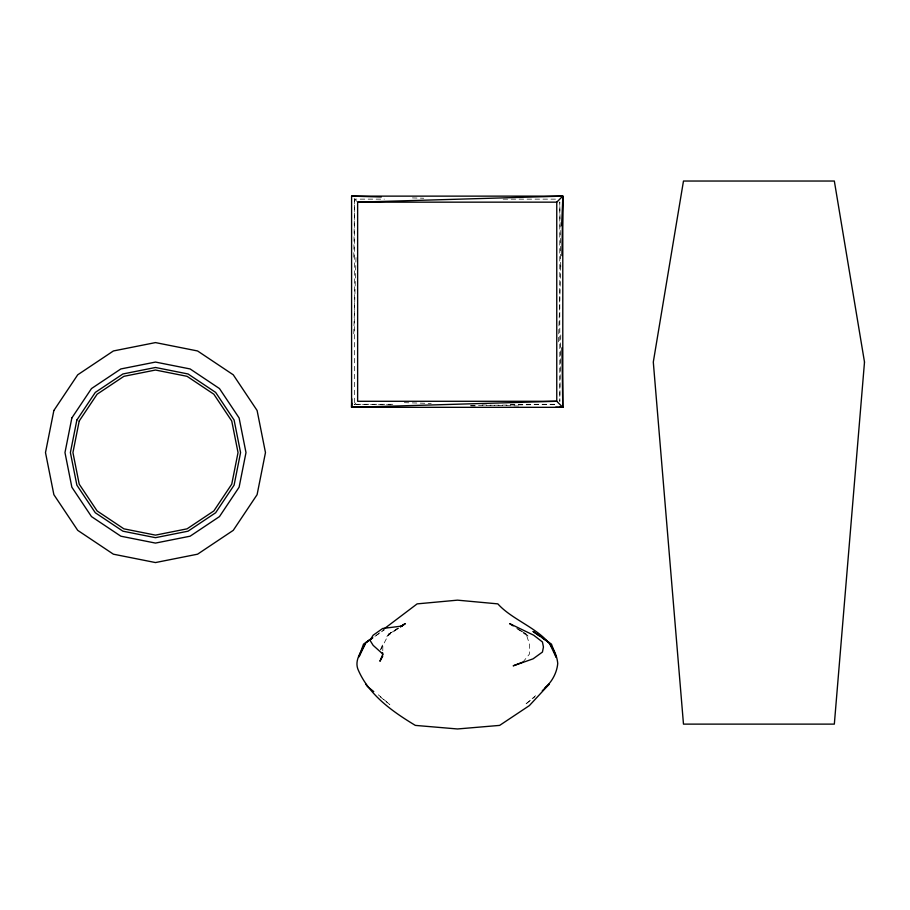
<?xml version="1.0" encoding="UTF-8"?>
<svg xmlns="http://www.w3.org/2000/svg" width="910" height="910" viewBox="0 0 910 910"><rect width="100%" height="100%" fill="white"/><g stroke="black" fill="none" stroke-linecap="round" stroke-linejoin="round"><path stroke-width="0.68" stroke-dasharray="4.55 3.41" d="M353.774 257.2L354.604 199.142L384.327 199.142M382.78 650.786L382.871 643.984L379.925 651.185M560.776 334.914L559.809 401.469L559.775 201.975L560.776 268.53M353.751 333.742L356.049 255.926M558.501 341.864L560.788 264.036M380.562 649.967L388.843 634.042L398.159 628.128M522.966 662.048L529.449 654.074L529.449 643.984L526.139 634.042L517.995 628.867M398.273 628.093L388.843 634.042L386.147 636.886L399.524 627.547M354.183 404.734L355.901 403.005M535.626 695.695L525.15 704.59L534.784 696.798M374.931 636.352L384.111 629.959M376.114 635.442L384.122 629.913M388.843 634.042L398.466 628.241M470.55 405.598L556.943 404.347M503.173 199.142L556.943 199.142M354.604 199.142L354.604 404.302L394.223 404.302M510.248 404.302L556.943 404.302M354.604 404.302L394.269 404.882M470.743 405.985L477.818 406.087M412.435 197.914L423.753 198.243M404.324 402.664L431.203 403.448M482.141 404.95L520.338 406.076M517.892 628.833L526.139 634.042L528.846 636.886L515.47 627.547M380.198 696.798L389.844 704.59L378.321 694.808M354.183 198.71L356.765 201.292"/><path stroke-width="1.36" d="M351.715 398.819L351.59 407.316L562.789 407.316L562.789 196.128L351.59 196.128L351.59 407.316L358.676 407.214M561.925 255.608L562.789 196.128L357.63 202.156L357.63 401.287L556.761 401.287L562.789 407.316L555.714 407.214M351.715 403.073L351.59 407.316L556.761 401.287L556.761 202.156L562.789 196.128L561.914 225.839M358.79 657.122L363.522 644.132L372.679 637.808M359.461 656.008L365.752 642.733L372.452 637.671M382.712 656.235L379.925 661.286L382.871 654.074L373.134 645.338L369.995 640.287L373.134 635.237L382.712 628.469L402.072 626.057M545.044 687.698C552.051 681.909 556.977 672.479 557.739 663.435C554.634 632.279 515.97 624.26 497.85 603.876L457.491 600.156L417.144 603.876L383.622 629.219M542.292 690.747L549.242 684.138L529.347 705.614L499.647 725.395L457.491 728.967L415.347 725.395C392.21 711.404 368.436 694.705 357.766 668.839C354.468 659.17 361.998 650.957 365.752 642.733L372.634 637.944M400.639 626.762L405.337 623.623L400.627 626.603M400.491 626.649L403.983 624.431M522.966 662.048L513.183 665.836L533.078 658.84L542.44 652.06L543.441 647.021L542.44 641.971L533.669 635.203L509.657 623.623L513.183 625.864M357.63 202.156L556.761 202.156M351.59 196.128L381.301 196.992M559.957 407.236L562.789 407.316L561.925 347.836M533.158 631.494L551.46 644.132L556.192 657.122M533.18 631.563L540.062 636.352M542.36 637.944L549.242 642.733L556.09 657.225M373.771 691.611L367.344 686.424L365.752 684.138M382.564 652.629L382.666 655.029M864.5 362.066L834.333 724.121L683.478 724.121L653.3 362.066L683.478 181.033L834.333 181.033L864.5 362.066M53.872 410.49L45.5 452.577L53.872 494.665L77.714 530.348L113.397 554.19L155.485 562.562L197.572 554.19L233.256 530.348L257.098 494.665L265.47 452.577L257.098 410.49L233.256 374.806L197.572 350.964L155.485 342.592L113.397 350.964L77.714 374.806L53.872 410.49M71.856 417.94L64.974 452.577L71.856 487.214L91.478 516.584L120.848 536.195L155.485 543.088L190.122 536.195L219.481 516.584L239.102 487.214L245.996 452.577L239.102 417.94L219.481 388.57L190.122 368.948L155.485 362.066L120.848 368.948L91.478 388.57L71.856 417.94M76.872 420.01L70.388 452.577L76.872 485.144L95.311 512.751L122.918 531.19L155.485 537.673L188.04 531.19L215.647 512.751L234.097 485.144L240.57 452.577L234.097 420.01L215.647 392.403L188.04 373.964L155.485 367.481L122.918 373.964L95.311 392.403L76.872 420.01M79.215 420.989L72.936 452.577L79.215 484.165L97.108 510.942L123.897 528.835L155.485 535.125L187.073 528.835L213.85 510.942L231.743 484.165L238.033 452.577L231.743 420.989L213.85 394.212L187.073 376.319L155.485 370.029L123.897 376.319L97.108 394.212L79.215 420.989"/></g></svg>
